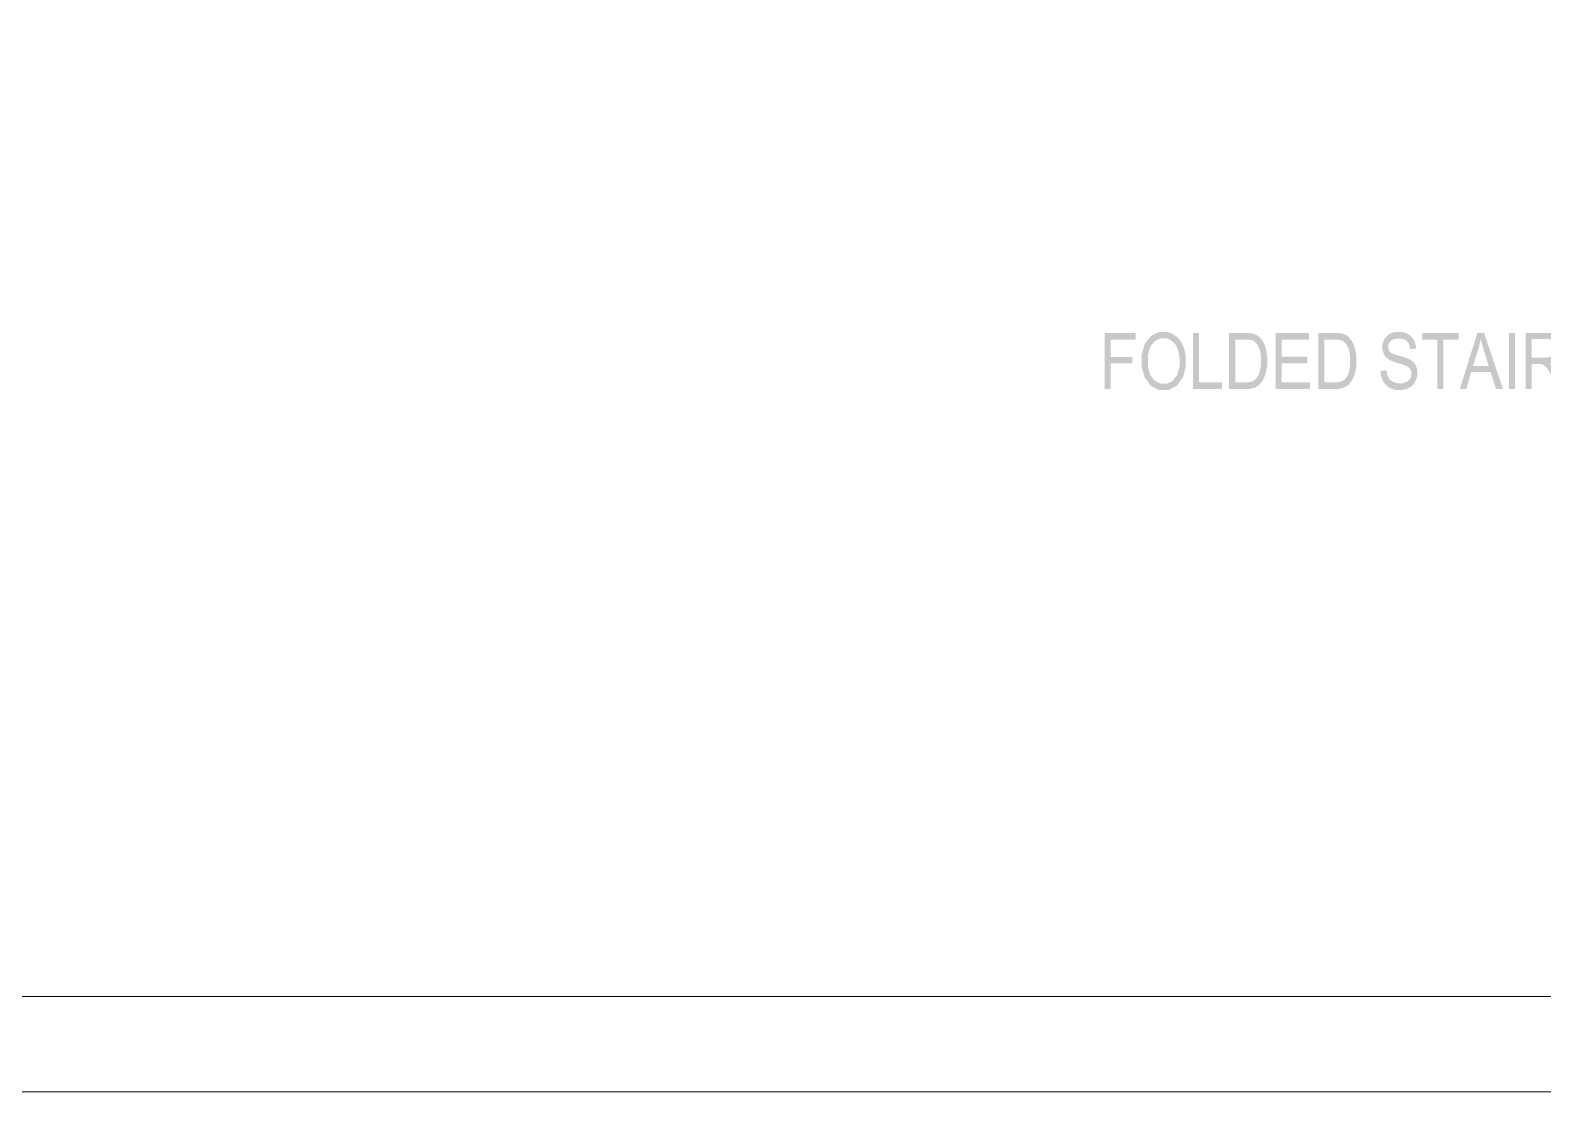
# Model space of a CAD drawing. Header units: millimetres. Extents: x 51.5 to 74.8, y 0.8 to 17.2.
# Drawn here: x 61.966 to 66.374, y 0.753 to 3.846 of the extents above; entities that cross this region are included whole.
import ezdxf

# ---------------------------------------------------------------- set-up
doc = ezdxf.new("R2010")
doc.units = ezdxf.units.MM
doc.layers.add('PDF_Geomertry', color=7, linetype='Continuous')
doc.layers.add('PDF_Solid Fills', color=7, linetype='Continuous')

msp = doc.modelspace()

# ---------------------------------------------------------------- hatches: boundary and pattern name
at = {"layer": 'PDF_Solid Fills', "transparency": 33554559}
for points in [[(65.0973, 2.8009), (65.0973, 2.9644), (65.1877, 2.9644), (65.1877, 2.9451), (65.115, 2.9451), (65.115, 2.8945), (65.178, 2.8945), (65.178, 2.8752), (65.115, 2.8752), (65.115, 2.8009)], [(65.3552, 2.8009), (65.3552, 2.9644), (65.3729, 2.9644), (65.3729, 2.8202), (65.439, 2.8202), (65.439, 2.8009)], [(65.5962, 2.8009), (65.5962, 2.9644), (65.6932, 2.9644), (65.6932, 2.9451), (65.6138, 2.9451), (65.6138, 2.8952), (65.688, 2.8952), (65.688, 2.8758), (65.6138, 2.8758), (65.6138, 2.8202), (65.6962, 2.8202), (65.6962, 2.8009)], [(65.9019, 2.8536), (65.9187, 2.8554), (65.9193, 2.8486), (65.9223, 2.8381), (65.9247, 2.8343), (65.9272, 2.8305), (65.9338, 2.8244), (65.9383, 2.8222), (65.9427, 2.8198), (65.9526, 2.8176), (65.9582, 2.8176), (65.9661, 2.8176), (65.9784, 2.8215), (65.9827, 2.8254), (65.9872, 2.8293), (65.9915, 2.8393), (65.9915, 2.8455), (65.9915, 2.8491), (65.99, 2.8554), (65.9883, 2.8581), (65.9868, 2.8608), (65.9819, 2.8652), (65.9787, 2.867), (65.9755, 2.8687), (65.9616, 2.8736), (65.9509, 2.8766), (65.9415, 2.8794), (65.928, 2.8851), (65.924, 2.8879), (65.92, 2.8908), (65.9137, 2.898), (65.9115, 2.9023), (65.9093, 2.9068), (65.907, 2.9166), (65.907, 2.9222), (65.907, 2.932), (65.9134, 2.9483), (65.9198, 2.9545), (65.9262, 2.9609), (65.9436, 2.9672), (65.9544, 2.9672), (65.9619, 2.9672), (65.975, 2.9643), (65.9805, 2.9613), (65.9862, 2.9583), (65.9948, 2.9498), (65.998, 2.9444), (66.0011, 2.9388), (66.0044, 2.9259), (66.0045, 2.9184), (65.9876, 2.9168), (65.9869, 2.9247), (65.9822, 2.9365), (65.978, 2.9404), (65.974, 2.9443), (65.9625, 2.948), (65.955, 2.948), (65.9475, 2.948), (65.9359, 2.9447), (65.932, 2.9413), (65.928, 2.9379), (65.9241, 2.9293), (65.9241, 2.9238), (65.9241, 2.919), (65.9269, 2.9112), (65.9298, 2.9086), (65.9327, 2.9058), (65.9458, 2.9002), (65.9561, 2.8976), (65.9659, 2.8948), (65.98, 2.8901), (65.984, 2.8881), (65.9901, 2.8851), (65.9994, 2.8769), (66.0025, 2.8718), (66.0057, 2.8666), (66.0087, 2.8544), (66.0087, 2.8473), (66.0087, 2.8404), (66.0054, 2.8274), (66.0022, 2.8218), (65.9988, 2.8159), (65.9898, 2.8072), (65.9843, 2.8041), (65.9786, 2.8011), (65.965, 2.7981), (65.9569, 2.7981), (65.9445, 2.7981), (65.9247, 2.8056), (65.9173, 2.813), (65.91, 2.8205), (65.9022, 2.8408)], [(66.0672, 2.8009), (66.0672, 2.9451), (66.0229, 2.9451), (66.0229, 2.9644), (66.1291, 2.9644), (66.1291, 2.9451), (66.0848, 2.9451), (66.0848, 2.8009)]]:
    msp.add_hatch(color=256, dxfattribs=at).paths.add_polyline_path(points)
h = msp.add_hatch(color=256, dxfattribs=at)
h.paths.add_polyline_path([(65.2055, 2.8805), (65.2055, 2.9013), (65.2147, 2.9336), (65.2238, 2.9447), (65.2332, 2.9559), (65.2561, 2.9672), (65.2697, 2.9672), (65.2786, 2.9672), (65.2948, 2.9622), (65.302, 2.9572), (65.3094, 2.9522), (65.3209, 2.9376), (65.3252, 2.928), (65.3295, 2.9184), (65.3338, 2.8956), (65.3338, 2.8824), (65.3338, 2.8643), (65.3255, 2.8347), (65.3173, 2.8233), (65.3082, 2.8106), (65.2844, 2.7981), (65.2697, 2.7981), (65.2548, 2.7981), (65.2309, 2.8111), (65.2219, 2.824), (65.2137, 2.8356), (65.2055, 2.864)])
h.paths.add_polyline_path([(65.2236, 2.8802), (65.2236, 2.8651), (65.2304, 2.8416), (65.237, 2.8333), (65.2437, 2.8249), (65.26, 2.8166), (65.2695, 2.8166), (65.2793, 2.8166), (65.2958, 2.8249), (65.3023, 2.8334), (65.309, 2.8419), (65.3157, 2.8666), (65.3157, 2.883), (65.3157, 2.8936), (65.3122, 2.9123), (65.3088, 2.9206), (65.3062, 2.927), (65.2983, 2.9372), (65.293, 2.9411), (65.2877, 2.9448), (65.2761, 2.9487), (65.2698, 2.9487), (65.2598, 2.9487), (65.2432, 2.9404), (65.2366, 2.9319), (65.2301, 2.9236), (65.2236, 2.8977)])
h = msp.add_hatch(color=256, dxfattribs=at)
h.paths.add_polyline_path([(65.4602, 2.8009), (65.4602, 2.9644), (65.5065, 2.9644), (65.5151, 2.9644), (65.5282, 2.9629), (65.5326, 2.9613), (65.5384, 2.9594), (65.5487, 2.9523), (65.553, 2.9472), (65.5572, 2.9419), (65.564, 2.9288), (65.5663, 2.9209), (65.5687, 2.913), (65.5712, 2.8944), (65.5712, 2.8836), (65.5712, 2.8697), (65.567, 2.8461), (65.563, 2.8363), (65.559, 2.8268), (65.5484, 2.813), (65.542, 2.809), (65.5357, 2.8049), (65.519, 2.8009), (65.5086, 2.8009)])
h.paths.add_polyline_path([(65.4779, 2.8202), (65.5065, 2.8202), (65.5152, 2.8202), (65.5283, 2.823), (65.5329, 2.8258), (65.5373, 2.8287), (65.5441, 2.8377), (65.5466, 2.844), (65.5498, 2.8523), (65.553, 2.8722), (65.553, 2.8837), (65.553, 2.8962), (65.5495, 2.9158), (65.5462, 2.9229), (65.5429, 2.9299), (65.5341, 2.9394), (65.5288, 2.9419), (65.5252, 2.9434), (65.5138, 2.9451), (65.5061, 2.9451), (65.4779, 2.9451)])
h = msp.add_hatch(color=256, dxfattribs=at)
h.paths.add_polyline_path([(65.7202, 2.8009), (65.7202, 2.9644), (65.7666, 2.9644), (65.7752, 2.9644), (65.7883, 2.9629), (65.7927, 2.9613), (65.7986, 2.9594), (65.8087, 2.9523), (65.813, 2.9472), (65.8173, 2.9419), (65.824, 2.9288), (65.8265, 2.9209), (65.8288, 2.913), (65.8312, 2.8944), (65.8312, 2.8836), (65.8312, 2.8697), (65.8272, 2.8461), (65.8232, 2.8363), (65.819, 2.8268), (65.8086, 2.813), (65.8022, 2.809), (65.7958, 2.8049), (65.779, 2.8009), (65.7687, 2.8009)])
h.paths.add_polyline_path([(65.738, 2.8202), (65.7666, 2.8202), (65.7752, 2.8202), (65.7884, 2.823), (65.7929, 2.8258), (65.7975, 2.8287), (65.8043, 2.8377), (65.8068, 2.844), (65.81, 2.8523), (65.813, 2.8722), (65.813, 2.8837), (65.813, 2.8962), (65.8097, 2.9158), (65.8063, 2.9229), (65.8029, 2.9299), (65.7943, 2.9394), (65.7888, 2.9419), (65.7854, 2.9434), (65.774, 2.9451), (65.7662, 2.9451), (65.738, 2.9451)])
h = msp.add_hatch(color=256, dxfattribs=at)
h.paths.add_polyline_path([(66.1326, 2.8009), (66.1838, 2.9644), (66.2032, 2.9644), (66.2582, 2.8009), (66.2379, 2.8009), (66.2223, 2.8504), (66.1659, 2.8504), (66.1515, 2.8009)])
h.paths.add_polyline_path([(66.1711, 2.868), (66.2168, 2.868), (66.2027, 2.9133), (66.1995, 2.9237), (66.1948, 2.9406), (66.1933, 2.9472), (66.1919, 2.9394), (66.1883, 2.9237), (66.1859, 2.9159)])
h = msp.add_hatch(color=256, dxfattribs=at)
h.paths.add_polyline_path([(66.3241, 2.8009), (66.3241, 2.9644), (66.3836, 2.9644), (66.3929, 2.9644), (66.4066, 2.9622), (66.4111, 2.9598), (66.4155, 2.9576), (66.4227, 2.9499), (66.4257, 2.9447), (66.4284, 2.9393), (66.4313, 2.9269), (66.4313, 2.9199), (66.4313, 2.9106), (66.4265, 2.8956), (66.4218, 2.8899), (66.4169, 2.8841), (66.4029, 2.8769), (66.3937, 2.8752), (66.3975, 2.873), (66.403, 2.8686), (66.405, 2.8662), (66.409, 2.8616), (66.4159, 2.8512), (66.419, 2.8454), (66.4423, 2.8009), (66.42, 2.8009), (66.402, 2.8348), (66.3969, 2.8448), (66.389, 2.8583), (66.3863, 2.8618), (66.3837, 2.8652), (66.3786, 2.8699), (66.3762, 2.8712), (66.3737, 2.8723), (66.3668, 2.8736), (66.3623, 2.8736), (66.3418, 2.8736), (66.3418, 2.8009)])
h.paths.add_polyline_path([(66.3418, 2.8924), (66.3801, 2.8924), (66.3863, 2.8924), (66.3958, 2.8938), (66.3991, 2.8954), (66.4023, 2.8969), (66.4075, 2.9016), (66.4094, 2.9048), (66.4112, 2.9081), (66.4132, 2.9156), (66.4132, 2.9199), (66.4132, 2.9261), (66.4095, 2.9358), (66.4059, 2.9394), (66.4023, 2.9429), (66.3915, 2.9463), (66.3843, 2.9463), (66.3418, 2.9463)])

# ---------------------------------------------------------------- linework, layer by layer
at = {"layer": 'PDF_Geomertry', "lineweight": 0}
for points in [[(51.4723, 0.7526), (74.7593, 0.7526), (74.7593, 17.2198), (51.4723, 17.2198), (51.4723, 0.7526)], [(51.7495, 1.0298), (74.482, 1.0298), (74.482, 16.9426), (51.7495, 16.9426), (51.7495, 1.0298)]]:
    msp.add_lwpolyline(points, close=True, dxfattribs=at)
at = {"layer": 'PDF_Solid Fills', "transparency": 33554559}
msp.add_solid([(66.2755, 2.8009), (66.2755, 2.9644), (66.2932, 2.8009), (66.2932, 2.9644)], dxfattribs=at)

doc.saveas('drawing.dxf')
